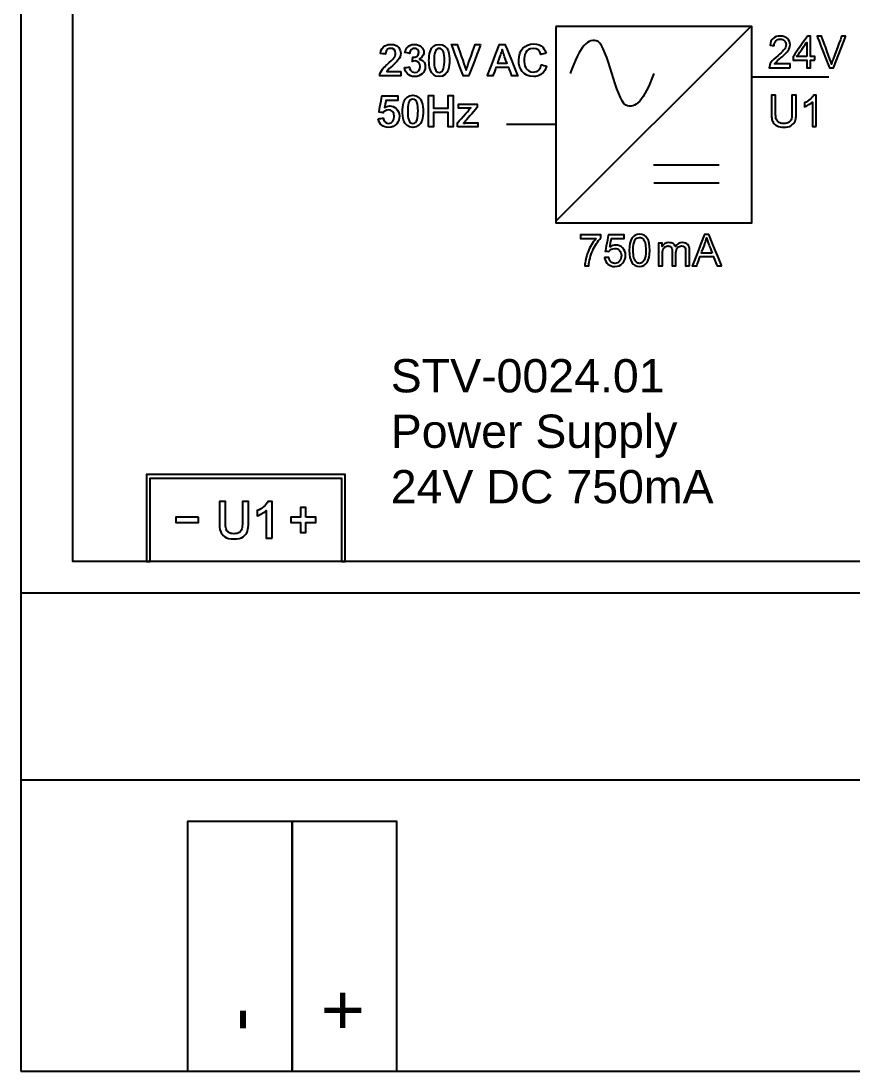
# Model space of a CAD drawing. Header units: millimetres. Extents: x 2151 to 5908, y -441 to 3322.
# Drawn here: x 3522.2 to 3562.2, y 3015.5 to 3066 of the extents above; entities that cross this region are included whole.
import ezdxf

# ---------------------------------------------------------------- set-up
doc = ezdxf.new("R2010")
doc.units = ezdxf.units.MM
for name, color, linetype in [('Beschriftung', 7, 'Continuous'), ('Gehäuse', 7, 'Continuous'), ('Klemmen', 7, 'Continuous')]:
    doc.layers.add(name, color=color, linetype=linetype)
doc.styles.add('ARIAL', font='arial.ttf')
doc.styles.get("Standard").update_dxf_attribs({"font": 'ARIAL.TTF'})

# ---------------------------------------------------------------- blocks, each defined once
blk = doc.blocks.new('Gehäuse_4_TE')
at = {"layer": 'Gehäuse'}
for p, q in [((0, 23), (72, 23)), ((0, 14), (72, 14))]:
    blk.add_line(p, q, dxfattribs=at)
for points in [[(0, 0), (72, 0), (72, 91), (0, 91)], [(2.5, 66.5), (69.5, 66.5), (69.5, 24.5), (2.5, 24.5)]]:
    blk.add_lwpolyline(points, close=True, dxfattribs=at)
blk = doc.blocks.new('Terminal_2er_5')
at = {"layer": 'Klemmen'}
for points in [[(-5.04, -12), (0, -12), (0, 0), (-5.04, 0)], [(0, -12), (5.04, -12), (5.04, 0), (0, 0)]]:
    blk.add_lwpolyline(points, close=True, dxfattribs=at)
at = {"layer": 'Klemmen', "style": 'ARIAL'}
for tag, p in [('1', (-1.4, -10.1)), ('2', (3.64, -10.1))]:
    blk.add_attdef(tag, p, '', height=2.5, rotation=90, dxfattribs=at)
blk = doc.blocks.new('STV-0024.01')
at = {"layer": 'Beschriftung'}
for points, knots in [([(25.71365, 50.2275), (25.71365, 50.2275), (35.15235, 50.2275), (35.15235, 50.2275), (35.15235, 50.2275), (35.15235, 50.2275), (35.15235, 40.7888), (35.15235, 40.7888), (35.15235, 40.7888), (35.15235, 40.7888), (25.71365, 40.7888), (25.71365, 40.7888), (25.71365, 40.7888), (25.71365, 40.7888), (25.71365, 50.2275), (25.71365, 50.2275)], [0, 0, 0, 0, 0.2, 0.2, 0.2, 0.20000001, 0.4, 0.4, 0.4, 0.40000001, 0.6, 0.6, 0.6, 0.60000001, 1, 1, 1, 1]), ([(30.42695, 47.9608), (29.97125, 46.6895), (29.53945, 46.2098), (29.08375, 46.4496), (29.08375, 46.4496), (28.62795, 46.7255), (28.19625, 49.2441), (27.75245, 49.4959), (27.75245, 49.4959), (27.28475, 49.7478), (26.86495, 49.2441), (26.40925, 47.9608)], [0, 0, 0, 0, 0.25, 0.25, 0.25, 0.25000001, 0.5, 0.5, 0.5, 0.50000001, 1, 1, 1, 1]), ([(36.98895, 48.2443), (36.98895, 48.2443), (35.98565, 48.2443), (35.98565, 48.2443), (35.98565, 48.2443), (35.98565, 48.3297), (36.01525, 48.4161), (36.07485, 48.5036), (36.07485, 48.5036), (36.13445, 48.5911), (36.24595, 48.7008), (36.40935, 48.8324), (36.40935, 48.8324), (36.50915, 48.9125), (36.59835, 48.9961), (36.67705, 49.0839), (36.67705, 49.0839), (36.75535, 49.1718), (36.79485, 49.2603), (36.79485, 49.3492), (36.79485, 49.3492), (36.79485, 49.4258), (36.76775, 49.4889), (36.71375, 49.5387), (36.71375, 49.5387), (36.65945, 49.5888), (36.59095, 49.6138), (36.50845, 49.6138), (36.50845, 49.6138), (36.42515, 49.6138), (36.35495, 49.5881), (36.29855, 49.5369), (36.29855, 49.5369), (36.24205, 49.4854), (36.21355, 49.4088), (36.21285, 49.3069), (36.21285, 49.3069), (36.21285, 49.3069), (36.02155, 49.3284), (36.02155, 49.3284), (36.02155, 49.3284), (36.03325, 49.4706), (36.08365, 49.5789), (36.17295, 49.654), (36.17295, 49.654), (36.26215, 49.7292), (36.37545, 49.7666), (36.51265, 49.7666), (36.51265, 49.7666), (36.66155, 49.7666), (36.77725, 49.7256), (36.86055, 49.6431), (36.86055, 49.6431), (36.94345, 49.5609), (36.98505, 49.4614), (36.98505, 49.345), (36.98505, 49.345), (36.98505, 49.248), (36.95015, 49.1495), (36.87995, 49.0501), (36.87995, 49.0501), (36.81005, 48.9502), (36.67075, 48.8172), (36.46185, 48.6504), (36.46185, 48.6504), (36.35255, 48.5629), (36.27985, 48.4877), (36.24385, 48.4242), (36.24385, 48.4242), (36.24385, 48.4242), (36.98895, 48.4242), (36.98895, 48.4242), (36.98895, 48.4242), (36.98895, 48.4242), (36.98895, 48.2443), (36.98895, 48.2443)], [0, 0, 0, 0, 0.05, 0.05, 0.05, 0.05000001, 0.1, 0.1, 0.1, 0.10000001, 0.15, 0.15, 0.15, 0.15000001, 0.2, 0.2, 0.2, 0.20000001, 0.25, 0.25, 0.25, 0.25000001, 0.3, 0.3, 0.3, 0.30000001, 0.35, 0.35, 0.35, 0.35000001, 0.4, 0.4, 0.4, 0.40000001, 0.45, 0.45, 0.45, 0.45000001, 0.5, 0.5, 0.5, 0.50000001, 0.55, 0.55, 0.55, 0.55000001, 0.6, 0.6, 0.6, 0.60000001, 0.65, 0.65, 0.65, 0.65000001, 0.7, 0.7, 0.7, 0.70000001, 0.75, 0.75, 0.75, 0.75000001, 0.8, 0.8, 0.8, 0.80000001, 0.85, 0.85, 0.85, 0.85000001, 0.9, 0.9, 0.9, 0.90000001, 1, 1, 1, 1]), ([(38.17675, 48.6059), (38.17675, 48.6059), (37.97205, 48.6059), (37.97205, 48.6059), (37.97205, 48.6059), (37.97205, 48.6059), (37.97205, 48.2443), (37.97205, 48.2443), (37.97205, 48.2443), (37.97205, 48.2443), (37.78585, 48.2443), (37.78585, 48.2443), (37.78585, 48.2443), (37.78585, 48.2443), (37.78585, 48.6059), (37.78585, 48.6059), (37.78585, 48.6059), (37.78585, 48.6059), (37.12965, 48.6059), (37.12965, 48.6059), (37.12965, 48.6059), (37.12965, 48.6059), (37.12965, 48.7777), (37.12965, 48.7777), (37.12965, 48.7777), (37.12965, 48.7777), (37.81895, 49.7595), (37.81895, 49.7595), (37.81895, 49.7595), (37.81895, 49.7595), (37.97205, 49.7595), (37.97205, 49.7595), (37.97205, 49.7595), (37.97205, 49.7595), (37.97205, 48.7777), (37.97205, 48.7777), (37.97205, 48.7777), (37.97205, 48.7777), (38.17675, 48.7777), (38.17675, 48.7777), (38.17675, 48.7777), (38.17675, 48.7777), (38.17675, 48.6059), (38.17675, 48.6059)], [0, 0, 0, 0, 0.08333333, 0.08333333, 0.08333333, 0.08333334, 0.16666667, 0.16666667, 0.16666667, 0.16666668, 0.25, 0.25, 0.25, 0.25000001, 0.33333333, 0.33333333, 0.33333333, 0.33333334, 0.41666667, 0.41666667, 0.41666667, 0.41666668, 0.5, 0.5, 0.5, 0.50000001, 0.58333333, 0.58333333, 0.58333333, 0.58333334, 0.66666667, 0.66666667, 0.66666667, 0.66666668, 0.75, 0.75, 0.75, 0.75000001, 0.83333333, 0.83333333, 0.83333333, 0.83333334, 1, 1, 1, 1]), ([(39.67215, 49.7595), (39.67215, 49.7595), (39.07875, 48.2443), (39.07875, 48.2443), (39.07875, 48.2443), (39.07875, 48.2443), (38.87415, 48.2443), (38.87415, 48.2443), (38.87415, 48.2443), (38.87415, 48.2443), (38.28705, 49.7595), (38.28705, 49.7595), (38.28705, 49.7595), (38.28705, 49.7595), (38.50305, 49.7595), (38.50305, 49.7595), (38.50305, 49.7595), (38.50305, 49.7595), (38.89705, 48.6588), (38.89705, 48.6588), (38.89705, 48.6588), (38.92665, 48.5886), (38.95275, 48.5061), (38.97535, 48.4119), (38.97535, 48.4119), (38.97535, 48.4119), (38.97965, 48.4119), (38.97965, 48.4119), (38.97965, 48.4119), (39.00045, 48.4923), (39.02655, 48.5749), (39.05825, 48.6588), (39.05825, 48.6588), (39.05825, 48.6588), (39.46855, 49.7595), (39.46855, 49.7595), (39.46855, 49.7595), (39.46855, 49.7595), (39.67215, 49.7595), (39.67215, 49.7595)], [0, 0, 0, 0, 0.09090909, 0.09090909, 0.09090909, 0.0909091, 0.18181818, 0.18181818, 0.18181818, 0.18181819, 0.27272727, 0.27272727, 0.27272727, 0.27272728, 0.36363636, 0.36363636, 0.36363636, 0.36363637, 0.45454545, 0.45454545, 0.45454545, 0.45454546, 0.54545455, 0.54545455, 0.54545455, 0.54545456, 0.63636364, 0.63636364, 0.63636364, 0.63636365, 0.72727273, 0.72727273, 0.72727273, 0.72727274, 0.81818182, 0.81818182, 0.81818182, 0.81818183, 1, 1, 1, 1]), ([(18.25955, 48.0673), (18.25955, 48.0673), (17.59495, 48.0673), (17.59495, 48.0673), (17.59495, 48.0673), (17.64365, 48.1456), (17.76635, 48.2557), (17.86375, 48.3404), (17.86375, 48.3404), (18.07115, 48.5245), (18.25955, 48.696), (18.25955, 48.9415), (18.25955, 48.9415), (18.25955, 49.0918), (18.17065, 49.367), (17.77065, 49.367), (17.77065, 49.367), (17.65415, 49.367), (17.32395, 49.331), (17.28585, 48.9246), (17.28585, 48.9246), (17.28585, 48.9246), (17.52295, 48.8992), (17.52295, 48.8992), (17.52295, 48.8992), (17.52935, 49.1426), (17.69445, 49.1743), (17.77695, 49.1743), (17.77695, 49.1743), (17.89765, 49.1743), (18.01825, 49.1003), (18.01825, 48.9394), (18.01825, 48.9394), (18.01825, 48.7764), (17.93355, 48.6938), (17.58645, 48.3827), (17.58645, 48.3827), (17.48065, 48.2874), (17.25835, 48.0864), (17.24995, 47.8451), (17.24995, 47.8451), (17.24995, 47.8451), (18.25955, 47.8451), (18.25955, 47.8451), (18.25955, 47.8451), (18.25955, 47.8451), (18.25955, 48.0673), (18.25955, 48.0673)], [0, 0, 0, 0, 0.07692308, 0.07692308, 0.07692308, 0.07692309, 0.15384615, 0.15384615, 0.15384615, 0.15384616, 0.23076923, 0.23076923, 0.23076923, 0.23076924, 0.30769231, 0.30769231, 0.30769231, 0.30769232, 0.38461538, 0.38461538, 0.38461538, 0.38461539, 0.46153846, 0.46153846, 0.46153846, 0.46153847, 0.53846154, 0.53846154, 0.53846154, 0.53846155, 0.61538462, 0.61538462, 0.61538462, 0.61538463, 0.69230769, 0.69230769, 0.69230769, 0.6923077, 0.76923077, 0.76923077, 0.76923077, 0.76923078, 0.84615385, 0.84615385, 0.84615385, 0.84615386, 1, 1, 1, 1]), ([(18.44585, 48.2472), (18.46915, 48.0165), (18.64475, 47.8193), (18.93055, 47.8193), (18.93055, 47.8193), (19.20995, 47.8193), (19.44495, 48.0123), (19.44495, 48.2959), (19.44495, 48.2959), (19.44495, 48.3742), (19.41945, 48.6049), (19.15915, 48.66), (19.15915, 48.66), (19.15915, 48.66), (19.15915, 48.6642), (19.15915, 48.6642), (19.15915, 48.6642), (19.37295, 48.7701), (19.37505, 48.9352), (19.37505, 48.9754), (19.37505, 48.9754), (19.37505, 49.1807), (19.19515, 49.367), (18.92415, 49.367), (18.92415, 49.367), (18.54105, 49.367), (18.47965, 49.0431), (18.46485, 48.9733), (18.46485, 48.9733), (18.46485, 48.9733), (18.68925, 48.933), (18.68925, 48.933), (18.68925, 48.933), (18.71255, 49.1045), (18.81415, 49.1722), (18.92205, 49.1722), (18.92205, 49.1722), (19.03005, 49.1722), (19.13375, 49.1045), (19.13375, 48.969), (19.13375, 48.969), (19.13375, 48.787), (18.96015, 48.7383), (18.84165, 48.7447), (18.84165, 48.7447), (18.84165, 48.7447), (18.81625, 48.5457), (18.81625, 48.5457), (18.81625, 48.5457), (18.84795, 48.5541), (18.89455, 48.5668), (18.95385, 48.5668), (18.95385, 48.5668), (19.09355, 48.5668), (19.19935, 48.4525), (19.19935, 48.298), (19.19935, 48.298), (19.19935, 48.1541), (19.10195, 48.0123), (18.93475, 48.0123), (18.93475, 48.0123), (18.72095, 48.0123), (18.68505, 48.2218), (18.67655, 48.2747), (18.67655, 48.2747), (18.67655, 48.2747), (18.44585, 48.2472), (18.44585, 48.2472)], [0, 0, 0, 0, 0.05555556, 0.05555556, 0.05555556, 0.05555557, 0.11111111, 0.11111111, 0.11111111, 0.11111112, 0.16666667, 0.16666667, 0.16666667, 0.16666668, 0.22222222, 0.22222222, 0.22222222, 0.22222223, 0.27777778, 0.27777778, 0.27777778, 0.27777779, 0.33333333, 0.33333333, 0.33333333, 0.33333334, 0.38888889, 0.38888889, 0.38888889, 0.3888889, 0.44444444, 0.44444444, 0.44444444, 0.44444445, 0.5, 0.5, 0.5, 0.50000001, 0.55555556, 0.55555556, 0.55555556, 0.55555557, 0.61111111, 0.61111111, 0.61111111, 0.61111112, 0.66666667, 0.66666667, 0.66666667, 0.66666668, 0.72222222, 0.72222222, 0.72222222, 0.72222223, 0.77777778, 0.77777778, 0.77777778, 0.77777779, 0.83333333, 0.83333333, 0.83333333, 0.83333334, 0.88888889, 0.88888889, 0.88888889, 0.8888889, 1, 1, 1, 1]), ([(19.62055, 48.5944), (19.62055, 48.3785), (19.63325, 47.8193), (20.11375, 47.8193), (20.11375, 47.8193), (20.59005, 47.8193), (20.60695, 48.3742), (20.60695, 48.5922), (20.60695, 48.5922), (20.60695, 48.8251), (20.58575, 49.367), (20.11165, 49.367), (20.11165, 49.367), (19.63115, 49.367), (19.62055, 48.7933), (19.62055, 48.5944)], [0, 0, 0, 0, 0.2, 0.2, 0.2, 0.20000001, 0.4, 0.4, 0.4, 0.40000001, 0.6, 0.6, 0.6, 0.60000001, 1, 1, 1, 1]), ([(19.86615, 48.5901), (19.86615, 48.9055), (19.90425, 49.1722), (20.11165, 49.1722), (20.11165, 49.1722), (20.31905, 49.1722), (20.36145, 48.9034), (20.36145, 48.6282), (20.36145, 48.6282), (20.36145, 48.2959), (20.33175, 48.0123), (20.11375, 48.0123), (20.11375, 48.0123), (19.90635, 48.0123), (19.86615, 48.2705), (19.86615, 48.5901)], [0, 0, 0, 0, 0.2, 0.2, 0.2, 0.20000001, 0.4, 0.4, 0.4, 0.40000001, 0.6, 0.6, 0.6, 0.60000001, 1, 1, 1, 1]), ([(22.10345, 49.3606), (22.10345, 49.3606), (21.84095, 49.3606), (21.84095, 49.3606), (21.84095, 49.3606), (21.84095, 49.3606), (21.44935, 48.2493), (21.44935, 48.2493), (21.44935, 48.2493), (21.44305, 48.2324), (21.41975, 48.1668), (21.40915, 48.1181), (21.40915, 48.1181), (21.40915, 48.1181), (21.40495, 48.1181), (21.40495, 48.1181), (21.40495, 48.1181), (21.39645, 48.1583), (21.39015, 48.1795), (21.36475, 48.2493), (21.36475, 48.2493), (21.36475, 48.2493), (20.97525, 49.3606), (20.97525, 49.3606), (20.97525, 49.3606), (20.97525, 49.3606), (20.70435, 49.3606), (20.70435, 49.3606), (20.70435, 49.3606), (20.70435, 49.3606), (21.26945, 47.8451), (21.26945, 47.8451), (21.26945, 47.8451), (21.26945, 47.8451), (21.53405, 47.8451), (21.53405, 47.8451), (21.53405, 47.8451), (21.53405, 47.8451), (22.10345, 49.3606), (22.10345, 49.3606)], [0, 0, 0, 0, 0.09090909, 0.09090909, 0.09090909, 0.0909091, 0.18181818, 0.18181818, 0.18181818, 0.18181819, 0.27272727, 0.27272727, 0.27272727, 0.27272728, 0.36363636, 0.36363636, 0.36363636, 0.36363637, 0.45454545, 0.45454545, 0.45454545, 0.45454546, 0.54545455, 0.54545455, 0.54545455, 0.54545456, 0.63636364, 0.63636364, 0.63636364, 0.63636365, 0.72727273, 0.72727273, 0.72727273, 0.72727274, 0.81818182, 0.81818182, 0.81818182, 0.81818183, 1, 1, 1, 1]), ([(22.42515, 47.8451), (22.42515, 47.8451), (22.68965, 47.8451), (22.68965, 47.8451), (22.68965, 47.8451), (22.68965, 47.8451), (22.83785, 48.2493), (22.83785, 48.2493), (22.83785, 48.2493), (22.83785, 48.2493), (23.45805, 48.2493), (23.45805, 48.2493), (23.45805, 48.2493), (23.45805, 48.2493), (23.61255, 47.8451), (23.61255, 47.8451), (23.61255, 47.8451), (23.61255, 47.8451), (23.88985, 47.8451), (23.88985, 47.8451), (23.88985, 47.8451), (23.88985, 47.8451), (23.27815, 49.3606), (23.27815, 49.3606), (23.27815, 49.3606), (23.27815, 49.3606), (23.00935, 49.3606), (23.00935, 49.3606), (23.00935, 49.3606), (23.00935, 49.3606), (22.42515, 47.8451), (22.42515, 47.8451)], [0, 0, 0, 0, 0.11111111, 0.11111111, 0.11111111, 0.11111112, 0.22222222, 0.22222222, 0.22222222, 0.22222223, 0.33333333, 0.33333333, 0.33333333, 0.33333334, 0.44444444, 0.44444444, 0.44444444, 0.44444445, 0.55555556, 0.55555556, 0.55555556, 0.55555557, 0.66666667, 0.66666667, 0.66666667, 0.66666668, 0.77777778, 0.77777778, 0.77777778, 0.77777779, 1, 1, 1, 1]), ([(23.05795, 48.8547), (23.09605, 48.9563), (23.11305, 49.005), (23.13635, 49.1108), (23.13635, 49.1108), (23.13635, 49.1108), (23.14055, 49.1108), (23.14055, 49.1108), (23.14055, 49.1108), (23.17225, 49.0092), (23.20405, 48.9203), (23.23795, 48.8314), (23.23795, 48.8314), (23.23795, 48.8314), (23.37765, 48.4568), (23.37765, 48.4568), (23.37765, 48.4568), (23.37765, 48.4568), (22.91195, 48.4568), (22.91195, 48.4568), (22.91195, 48.4568), (22.91195, 48.4568), (23.05795, 48.8547), (23.05795, 48.8547)], [0, 0, 0, 0, 0.14285714, 0.14285714, 0.14285714, 0.14285715, 0.28571429, 0.28571429, 0.28571429, 0.2857143, 0.42857143, 0.42857143, 0.42857143, 0.42857144, 0.57142857, 0.57142857, 0.57142857, 0.57142858, 0.71428571, 0.71428571, 0.71428571, 0.71428572, 1, 1, 1, 1]), ([(25.25305, 48.9436), (25.20225, 49.113), (25.06465, 49.386), (24.64975, 49.386), (24.64975, 49.386), (24.23065, 49.386), (23.93855, 49.096), (23.93855, 48.6049), (23.93855, 48.6049), (23.93855, 48.1858), (24.15025, 47.8193), (24.63915, 47.8193), (24.63915, 47.8193), (24.74295, 47.8193), (24.97785, 47.8426), (25.12815, 48.0271), (25.12815, 48.0271), (25.21915, 48.1372), (25.25305, 48.2599), (25.26785, 48.3171), (25.26785, 48.3171), (25.26785, 48.3171), (25.02235, 48.389), (25.02235, 48.389), (25.02235, 48.389), (24.98425, 48.2176), (24.88045, 48.0334), (24.63075, 48.0334), (24.63075, 48.0334), (24.46775, 48.0334), (24.34285, 48.1139), (24.27515, 48.2282), (24.27515, 48.2282), (24.20735, 48.3467), (24.19685, 48.5224), (24.19685, 48.6092), (24.19685, 48.6092), (24.19685, 48.8145), (24.25395, 49.1722), (24.63915, 49.1722), (24.63915, 49.1722), (24.83815, 49.1722), (24.95245, 49.0622), (25.00535, 48.8844), (25.00535, 48.8844), (25.00535, 48.8844), (25.25305, 48.9436), (25.25305, 48.9436)], [0, 0, 0, 0, 0.07692308, 0.07692308, 0.07692308, 0.07692309, 0.15384615, 0.15384615, 0.15384615, 0.15384616, 0.23076923, 0.23076923, 0.23076923, 0.23076924, 0.30769231, 0.30769231, 0.30769231, 0.30769232, 0.38461538, 0.38461538, 0.38461538, 0.38461539, 0.46153846, 0.46153846, 0.46153846, 0.46153847, 0.53846154, 0.53846154, 0.53846154, 0.53846155, 0.61538462, 0.61538462, 0.61538462, 0.61538463, 0.69230769, 0.69230769, 0.69230769, 0.6923077, 0.76923077, 0.76923077, 0.76923077, 0.76923078, 0.84615385, 0.84615385, 0.84615385, 0.84615386, 1, 1, 1, 1]), ([(37.78585, 48.7777), (37.78585, 48.7777), (37.78585, 49.4618), (37.78585, 49.4618), (37.78585, 49.4618), (37.78585, 49.4618), (37.78195, 49.4618), (37.78195, 49.4618), (37.78195, 49.4618), (37.78195, 49.4618), (37.31135, 48.7777), (37.31135, 48.7777), (37.31135, 48.7777), (37.31135, 48.7777), (37.78585, 48.7777), (37.78585, 48.7777)], [0, 0, 0, 0, 0.2, 0.2, 0.2, 0.20000001, 0.4, 0.4, 0.4, 0.40000001, 0.6, 0.6, 0.6, 0.60000001, 1, 1, 1, 1]), ([(17.18375, 45.7897), (17.21555, 45.5124), (17.43145, 45.3702), (17.67275, 45.3702), (17.67275, 45.3702), (18.02835, 45.3702), (18.19555, 45.6542), (18.19555, 45.9082), (18.19555, 45.9082), (18.19555, 46.2257), (17.96275, 46.4035), (17.72985, 46.4035), (17.72985, 46.4035), (17.63885, 46.4035), (17.56055, 46.3802), (17.48225, 46.3315), (17.48225, 46.3315), (17.48225, 46.3315), (17.54785, 46.6681), (17.54785, 46.6681), (17.54785, 46.6681), (17.54785, 46.6681), (18.12565, 46.6681), (18.12565, 46.6681), (18.12565, 46.6681), (18.12565, 46.6681), (18.12565, 46.8903), (18.12565, 46.8903), (18.12565, 46.8903), (18.12565, 46.8903), (17.36585, 46.8903), (17.36585, 46.8903), (17.36585, 46.8903), (17.36585, 46.8903), (17.21765, 46.1072), (17.21765, 46.1072), (17.21765, 46.1072), (17.21765, 46.1072), (17.42085, 46.0796), (17.42085, 46.0796), (17.42085, 46.0796), (17.48225, 46.1622), (17.56905, 46.2109), (17.67275, 46.2109), (17.67275, 46.2109), (17.80605, 46.2109), (17.95005, 46.1262), (17.95005, 45.8891), (17.95005, 45.8891), (17.95005, 45.7262), (17.85895, 45.5632), (17.67905, 45.5632), (17.67905, 45.5632), (17.61555, 45.5632), (17.45475, 45.5886), (17.42295, 45.8129), (17.42295, 45.8129), (17.42295, 45.8129), (17.18375, 45.7897), (17.18375, 45.7897)], [0, 0, 0, 0, 0.0625, 0.0625, 0.0625, 0.06250001, 0.125, 0.125, 0.125, 0.12500001, 0.1875, 0.1875, 0.1875, 0.18750001, 0.25, 0.25, 0.25, 0.25000001, 0.3125, 0.3125, 0.3125, 0.31250001, 0.375, 0.375, 0.375, 0.37500001, 0.4375, 0.4375, 0.4375, 0.43750001, 0.5, 0.5, 0.5, 0.50000001, 0.5625, 0.5625, 0.5625, 0.56250001, 0.625, 0.625, 0.625, 0.62500001, 0.6875, 0.6875, 0.6875, 0.68750001, 0.75, 0.75, 0.75, 0.75000001, 0.8125, 0.8125, 0.8125, 0.81250001, 0.875, 0.875, 0.875, 0.87500001, 1, 1, 1, 1]), ([(18.35215, 46.1453), (18.35215, 45.9294), (18.36485, 45.3702), (18.84535, 45.3702), (18.84535, 45.3702), (19.32165, 45.3702), (19.33855, 45.9251), (19.33855, 46.1431), (19.33855, 46.1431), (19.33855, 46.376), (19.31735, 46.9179), (18.84325, 46.9179), (18.84325, 46.9179), (18.36275, 46.9179), (18.35215, 46.3442), (18.35215, 46.1453)], [0, 0, 0, 0, 0.2, 0.2, 0.2, 0.20000001, 0.4, 0.4, 0.4, 0.40000001, 0.6, 0.6, 0.6, 0.60000001, 1, 1, 1, 1]), ([(18.59775, 46.141), (18.59775, 46.4564), (18.63585, 46.7231), (18.84325, 46.7231), (18.84325, 46.7231), (19.05065, 46.7231), (19.09305, 46.4543), (19.09305, 46.1791), (19.09305, 46.1791), (19.09305, 45.8468), (19.06335, 45.5632), (18.84535, 45.5632), (18.84535, 45.5632), (18.63795, 45.5632), (18.59775, 45.8214), (18.59775, 46.141)], [0, 0, 0, 0, 0.2, 0.2, 0.2, 0.20000001, 0.4, 0.4, 0.4, 0.40000001, 0.6, 0.6, 0.6, 0.60000001, 1, 1, 1, 1]), ([(19.59045, 45.396), (19.59045, 45.396), (19.84015, 45.396), (19.84015, 45.396), (19.84015, 45.396), (19.84015, 45.396), (19.84015, 46.086), (19.84015, 46.086), (19.84015, 46.086), (19.84015, 46.086), (20.54085, 46.086), (20.54085, 46.086), (20.54085, 46.086), (20.54085, 46.086), (20.54085, 45.396), (20.54085, 45.396), (20.54085, 45.396), (20.54085, 45.396), (20.79055, 45.396), (20.79055, 45.396), (20.79055, 45.396), (20.79055, 45.396), (20.79055, 46.9115), (20.79055, 46.9115), (20.79055, 46.9115), (20.79055, 46.9115), (20.54085, 46.9115), (20.54085, 46.9115), (20.54085, 46.9115), (20.54085, 46.9115), (20.54085, 46.2998), (20.54085, 46.2998), (20.54085, 46.2998), (20.54085, 46.2998), (19.84015, 46.2998), (19.84015, 46.2998), (19.84015, 46.2998), (19.84015, 46.2998), (19.84015, 46.9115), (19.84015, 46.9115), (19.84015, 46.9115), (19.84015, 46.9115), (19.59045, 46.9115), (19.59045, 46.9115), (19.59045, 46.9115), (19.59045, 46.9115), (19.59045, 45.396), (19.59045, 45.396)], [0, 0, 0, 0, 0.07692308, 0.07692308, 0.07692308, 0.07692309, 0.15384615, 0.15384615, 0.15384615, 0.15384616, 0.23076923, 0.23076923, 0.23076923, 0.23076924, 0.30769231, 0.30769231, 0.30769231, 0.30769232, 0.38461538, 0.38461538, 0.38461538, 0.38461539, 0.46153846, 0.46153846, 0.46153846, 0.46153847, 0.53846154, 0.53846154, 0.53846154, 0.53846155, 0.61538462, 0.61538462, 0.61538462, 0.61538463, 0.69230769, 0.69230769, 0.69230769, 0.6923077, 0.76923077, 0.76923077, 0.76923077, 0.76923078, 0.84615385, 0.84615385, 0.84615385, 0.84615386, 1, 1, 1, 1]), ([(20.99165, 45.396), (20.99165, 45.396), (21.96745, 45.396), (21.96745, 45.396), (21.96745, 45.396), (21.96745, 45.396), (21.96745, 45.5886), (21.96745, 45.5886), (21.96745, 45.5886), (21.96745, 45.5886), (21.48695, 45.5886), (21.48695, 45.5886), (21.48695, 45.5886), (21.41925, 45.5886), (21.35575, 45.5865), (21.29015, 45.5801), (21.29015, 45.5801), (21.29015, 45.5801), (21.28585, 45.5843), (21.28585, 45.5843), (21.28585, 45.5843), (21.33245, 45.6373), (21.38115, 45.6859), (21.42345, 45.7346), (21.42345, 45.7346), (21.42345, 45.7346), (21.93575, 46.3315), (21.93575, 46.3315), (21.93575, 46.3315), (21.93575, 46.3315), (21.93575, 46.4924), (21.93575, 46.4924), (21.93575, 46.4924), (21.93575, 46.4924), (21.03405, 46.4924), (21.03405, 46.4924), (21.03405, 46.4924), (21.03405, 46.4924), (21.03405, 46.2998), (21.03405, 46.2998), (21.03405, 46.2998), (21.03405, 46.2998), (21.45315, 46.2998), (21.45315, 46.2998), (21.45315, 46.2998), (21.46795, 46.2998), (21.55255, 46.2998), (21.62665, 46.3061), (21.62665, 46.3061), (21.60555, 46.285), (21.59705, 46.2744), (21.55685, 46.2299), (21.55685, 46.2299), (21.55685, 46.2299), (20.99165, 45.5822), (20.99165, 45.5822), (20.99165, 45.5822), (20.99165, 45.5822), (20.99165, 45.396), (20.99165, 45.396)], [0, 0, 0, 0, 0.0625, 0.0625, 0.0625, 0.06250001, 0.125, 0.125, 0.125, 0.12500001, 0.1875, 0.1875, 0.1875, 0.18750001, 0.25, 0.25, 0.25, 0.25000001, 0.3125, 0.3125, 0.3125, 0.31250001, 0.375, 0.375, 0.375, 0.37500001, 0.4375, 0.4375, 0.4375, 0.43750001, 0.5, 0.5, 0.5, 0.50000001, 0.5625, 0.5625, 0.5625, 0.56250001, 0.625, 0.625, 0.625, 0.62500001, 0.6875, 0.6875, 0.6875, 0.68750001, 0.75, 0.75, 0.75, 0.75000001, 0.8125, 0.8125, 0.8125, 0.81250001, 0.875, 0.875, 0.875, 0.87500001, 1, 1, 1, 1]), ([(37.27965, 46.0472), (37.27965, 45.9692), (37.27505, 45.8973), (37.26655, 45.8309), (37.26655, 45.8309), (37.25815, 45.765), (37.23515, 45.6969), (37.19845, 45.627), (37.19845, 45.627), (37.16145, 45.5568), (37.10145, 45.4986), (37.01855, 45.4524), (37.01855, 45.4524), (36.93535, 45.4058), (36.82485, 45.3825), (36.68625, 45.3825), (36.68625, 45.3825), (36.55115, 45.3825), (36.44215, 45.403), (36.35955, 45.4446), (36.35955, 45.4446), (36.27705, 45.4859), (36.21635, 45.5392), (36.17755, 45.6048), (36.17755, 45.6048), (36.13905, 45.6701), (36.11435, 45.7385), (36.10375, 45.8094), (36.10375, 45.8094), (36.09325, 45.8803), (36.08795, 45.9597), (36.08795, 46.0472), (36.08795, 46.0472), (36.08795, 46.0472), (36.08795, 46.9235), (36.08795, 46.9235), (36.08795, 46.9235), (36.08795, 46.9235), (36.28835, 46.9235), (36.28835, 46.9235), (36.28835, 46.9235), (36.28835, 46.9235), (36.28835, 46.05), (36.28835, 46.05), (36.28835, 46.05), (36.28835, 45.9593), (36.29505, 45.8807), (36.30805, 45.8151), (36.30805, 45.8151), (36.32115, 45.7491), (36.35535, 45.6909), (36.41145, 45.6397), (36.41145, 45.6397), (36.46715, 45.5889), (36.55325, 45.5635), (36.66965, 45.5635), (36.66965, 45.5635), (36.78745, 45.5635), (36.87605, 45.5836), (36.93535, 45.6242), (36.93535, 45.6242), (36.99455, 45.6651), (37.03305, 45.7191), (37.05105, 45.7872), (37.05105, 45.7872), (37.06905, 45.8549), (37.07785, 45.9428), (37.07785, 46.05), (37.07785, 46.05), (37.07785, 46.05), (37.07785, 46.9235), (37.07785, 46.9235), (37.07785, 46.9235), (37.07785, 46.9235), (37.27965, 46.9235), (37.27965, 46.9235), (37.27965, 46.9235), (37.27965, 46.9235), (37.27965, 46.0472), (37.27965, 46.0472)], [0, 0, 0, 0, 0.04761905, 0.04761905, 0.04761905, 0.04761906, 0.0952381, 0.0952381, 0.0952381, 0.09523811, 0.14285714, 0.14285714, 0.14285714, 0.14285715, 0.19047619, 0.19047619, 0.19047619, 0.1904762, 0.23809524, 0.23809524, 0.23809524, 0.23809525, 0.28571429, 0.28571429, 0.28571429, 0.2857143, 0.33333333, 0.33333333, 0.33333333, 0.33333334, 0.38095238, 0.38095238, 0.38095238, 0.38095239, 0.42857143, 0.42857143, 0.42857143, 0.42857144, 0.47619048, 0.47619048, 0.47619048, 0.47619049, 0.52380952, 0.52380952, 0.52380952, 0.52380953, 0.57142857, 0.57142857, 0.57142857, 0.57142858, 0.61904762, 0.61904762, 0.61904762, 0.61904763, 0.66666667, 0.66666667, 0.66666667, 0.66666668, 0.71428571, 0.71428571, 0.71428571, 0.71428572, 0.76190476, 0.76190476, 0.76190476, 0.76190477, 0.80952381, 0.80952381, 0.80952381, 0.80952382, 0.85714286, 0.85714286, 0.85714286, 0.85714287, 0.9047619, 0.9047619, 0.9047619, 0.90476191, 1, 1, 1, 1]), ([(38.24275, 45.4083), (38.24275, 45.4083), (38.05675, 45.4083), (38.05675, 45.4083), (38.05675, 45.4083), (38.05675, 45.4083), (38.05675, 46.5937), (38.05675, 46.5937), (38.05675, 46.5937), (37.96365, 46.5055), (37.83915, 46.4307), (37.68355, 46.3696), (37.68355, 46.3696), (37.68355, 46.3696), (37.68355, 46.5492), (37.68355, 46.5492), (37.68355, 46.5492), (37.89805, 46.6519), (38.04405, 46.7792), (38.12175, 46.9306), (38.12175, 46.9306), (38.12175, 46.9306), (38.24275, 46.9306), (38.24275, 46.9306), (38.24275, 46.9306), (38.24275, 46.9306), (38.24275, 45.4083), (38.24275, 45.4083)], [0, 0, 0, 0, 0.125, 0.125, 0.125, 0.12500001, 0.25, 0.25, 0.25, 0.25000001, 0.375, 0.375, 0.375, 0.37500001, 0.5, 0.5, 0.5, 0.50000001, 0.625, 0.625, 0.625, 0.62500001, 0.75, 0.75, 0.75, 0.75000001, 1, 1, 1, 1]), ([(27.88475, 40.06), (27.73625, 39.8967), (27.60705, 39.6949), (27.49845, 39.4543), (27.49845, 39.4543), (27.38945, 39.214), (27.32525, 38.9657), (27.30615, 38.7092), (27.30615, 38.7092), (27.30615, 38.7092), (27.11605, 38.7092), (27.11605, 38.7092), (27.11605, 38.7092), (27.12065, 38.9152), (27.17145, 39.1414), (27.26845, 39.3876), (27.26845, 39.3876), (27.36505, 39.6342), (27.49065, 39.8462), (27.64515, 40.024), (27.64515, 40.024), (27.64515, 40.024), (26.90395, 40.024), (26.90395, 40.024), (26.90395, 40.024), (26.90395, 40.024), (26.90395, 40.2036), (26.90395, 40.2036), (26.90395, 40.2036), (26.90395, 40.2036), (27.88475, 40.2036), (27.88475, 40.2036), (27.88475, 40.2036), (27.88475, 40.2036), (27.88475, 40.06), (27.88475, 40.06)], [0, 0, 0, 0, 0.1, 0.1, 0.1, 0.10000001, 0.2, 0.2, 0.2, 0.20000001, 0.3, 0.3, 0.3, 0.30000001, 0.4, 0.4, 0.4, 0.40000001, 0.5, 0.5, 0.5, 0.50000001, 0.6, 0.6, 0.6, 0.60000001, 0.7, 0.7, 0.7, 0.70000001, 0.8, 0.8, 0.8, 0.80000001, 1, 1, 1, 1]), ([(28.31475, 39.6197), (28.40715, 39.6832), (28.50275, 39.715), (28.60225, 39.715), (28.60225, 39.715), (28.72825, 39.715), (28.83825, 39.6702), (28.93175, 39.5809), (28.93175, 39.5809), (29.02555, 39.4917), (29.07255, 39.3728), (29.07255, 39.2239), (29.07255, 39.2239), (29.07255, 39.0736), (29.02485, 38.9459), (28.92965, 38.8411), (28.92965, 38.8411), (28.83475, 38.736), (28.70985, 38.6834), (28.55565, 38.6834), (28.55565, 38.6834), (28.42935, 38.6834), (28.32035, 38.7191), (28.22795, 38.7903), (28.22795, 38.7903), (28.13555, 38.8616), (28.08265, 38.9671), (28.06885, 39.1071), (28.06885, 39.1071), (28.06885, 39.1071), (28.26325, 39.1216), (28.26325, 39.1216), (28.26325, 39.1216), (28.27915, 39.0256), (28.31265, 38.9544), (28.36445, 38.9071), (28.36445, 38.9071), (28.41595, 38.8598), (28.47985, 38.8362), (28.55565, 38.8362), (28.55565, 38.8362), (28.64985, 38.8362), (28.72645, 38.8718), (28.78505, 38.9434), (28.78505, 38.9434), (28.84355, 39.0147), (28.87285, 39.1022), (28.87285, 39.2063), (28.87285, 39.2063), (28.87285, 39.3125), (28.84285, 39.3961), (28.78285, 39.4575), (28.78285, 39.4575), (28.72295, 39.5188), (28.64605, 39.5495), (28.55145, 39.5495), (28.55145, 39.5495), (28.43225, 39.5495), (28.34045, 39.5008), (28.27665, 39.4038), (28.27665, 39.4038), (28.27665, 39.4038), (28.10095, 39.4243), (28.10095, 39.4243), (28.10095, 39.4243), (28.10095, 39.4243), (28.24875, 40.2036), (28.24875, 40.2036), (28.24875, 40.2036), (28.24875, 40.2036), (29.00015, 40.2036), (29.00015, 40.2036), (29.00015, 40.2036), (29.00015, 40.2036), (29.00015, 40.024), (29.00015, 40.024), (29.00015, 40.024), (29.00015, 40.024), (28.39655, 40.024), (28.39655, 40.024), (28.39655, 40.024), (28.39655, 40.024), (28.31475, 39.6197), (28.31475, 39.6197)], [0, 0, 0, 0, 0.04545455, 0.04545455, 0.04545455, 0.04545456, 0.09090909, 0.09090909, 0.09090909, 0.0909091, 0.13636364, 0.13636364, 0.13636364, 0.13636365, 0.18181818, 0.18181818, 0.18181818, 0.18181819, 0.22727273, 0.22727273, 0.22727273, 0.22727274, 0.27272727, 0.27272727, 0.27272727, 0.27272728, 0.31818182, 0.31818182, 0.31818182, 0.31818183, 0.36363636, 0.36363636, 0.36363636, 0.36363637, 0.40909091, 0.40909091, 0.40909091, 0.40909092, 0.45454545, 0.45454545, 0.45454545, 0.45454546, 0.5, 0.5, 0.5, 0.50000001, 0.54545455, 0.54545455, 0.54545455, 0.54545456, 0.59090909, 0.59090909, 0.59090909, 0.5909091, 0.63636364, 0.63636364, 0.63636364, 0.63636365, 0.68181818, 0.68181818, 0.68181818, 0.68181819, 0.72727273, 0.72727273, 0.72727273, 0.72727274, 0.77272727, 0.77272727, 0.77272727, 0.77272728, 0.81818182, 0.81818182, 0.81818182, 0.81818183, 0.86363636, 0.86363636, 0.86363636, 0.86363637, 0.90909091, 0.90909091, 0.90909091, 0.90909092, 1, 1, 1, 1]), ([(29.74525, 40.2315), (30.07475, 40.2315), (30.23915, 39.9732), (30.23915, 39.4564), (30.23915, 39.4564), (30.23915, 39.1953), (30.19685, 39.0013), (30.11175, 38.8739), (30.11175, 38.8739), (30.02645, 38.7469), (29.90435, 38.6834), (29.74525, 38.6834), (29.74525, 38.6834), (29.41645, 38.6834), (29.25245, 38.941), (29.25245, 39.4564), (29.25245, 39.4564), (29.25245, 39.7175), (29.29475, 39.9122), (29.37975, 40.0399), (29.37975, 40.0399), (29.46515, 40.1676), (29.58685, 40.2315), (29.74525, 40.2315)], [0, 0, 0, 0, 0.14285714, 0.14285714, 0.14285714, 0.14285715, 0.28571429, 0.28571429, 0.28571429, 0.2857143, 0.42857143, 0.42857143, 0.42857143, 0.42857144, 0.57142857, 0.57142857, 0.57142857, 0.57142858, 0.71428571, 0.71428571, 0.71428571, 0.71428572, 1, 1, 1, 1]), ([(29.74525, 38.8362), (29.84505, 38.8362), (29.92055, 38.8849), (29.97175, 38.9815), (29.97175, 38.9815), (30.02255, 39.0782), (30.04795, 39.2366), (30.04795, 39.4564), (30.04795, 39.4564), (30.04795, 39.6095), (30.03695, 39.7298), (30.01445, 39.8176), (30.01445, 39.8176), (29.99215, 39.9055), (29.95835, 39.9711), (29.91315, 40.0141), (29.91315, 40.0141), (29.86805, 40.0572), (29.81155, 40.0787), (29.74315, 40.0787), (29.74315, 40.0787), (29.64325, 40.0787), (29.56815, 40.0293), (29.51765, 39.9309), (29.51765, 39.9309), (29.46755, 39.8325), (29.44255, 39.6741), (29.44255, 39.4564), (29.44255, 39.4564), (29.44255, 39.3054), (29.45385, 39.1862), (29.47645, 39.098), (29.47645, 39.098), (29.49935, 39.0098), (29.53285, 38.9442), (29.57765, 38.9008), (29.57765, 38.9008), (29.62245, 38.8577), (29.67855, 38.8362), (29.74525, 38.8362)], [0, 0, 0, 0, 0.09090909, 0.09090909, 0.09090909, 0.0909091, 0.18181818, 0.18181818, 0.18181818, 0.18181819, 0.27272727, 0.27272727, 0.27272727, 0.27272728, 0.36363636, 0.36363636, 0.36363636, 0.36363637, 0.45454545, 0.45454545, 0.45454545, 0.45454546, 0.54545455, 0.54545455, 0.54545455, 0.54545456, 0.63636364, 0.63636364, 0.63636364, 0.63636365, 0.72727273, 0.72727273, 0.72727273, 0.72727274, 0.81818182, 0.81818182, 0.81818182, 0.81818183, 1, 1, 1, 1]), ([(33.69965, 38.7092), (33.69965, 38.7092), (33.47315, 38.7092), (33.47315, 38.7092), (33.47315, 38.7092), (33.47315, 38.7092), (33.29535, 39.1703), (33.29535, 39.1703), (33.29535, 39.1703), (33.29535, 39.1703), (32.66275, 39.1703), (32.66275, 39.1703), (32.66275, 39.1703), (32.66275, 39.1703), (32.49555, 38.7092), (32.49555, 38.7092), (32.49555, 38.7092), (32.49555, 38.7092), (32.28355, 38.7092), (32.28355, 38.7092), (32.28355, 38.7092), (32.28355, 38.7092), (32.86565, 40.2244), (32.86565, 40.2244), (32.86565, 40.2244), (32.86565, 40.2244), (33.08155, 40.2244), (33.08155, 40.2244), (33.08155, 40.2244), (33.08155, 40.2244), (33.69965, 38.7092), (33.69965, 38.7092)], [0, 0, 0, 0, 0.11111111, 0.11111111, 0.11111111, 0.11111112, 0.22222222, 0.22222222, 0.22222222, 0.22222223, 0.33333333, 0.33333333, 0.33333333, 0.33333334, 0.44444444, 0.44444444, 0.44444444, 0.44444445, 0.55555556, 0.55555556, 0.55555556, 0.55555557, 0.66666667, 0.66666667, 0.66666667, 0.66666668, 0.77777778, 0.77777778, 0.77777778, 0.77777779, 1, 1, 1, 1]), ([(33.23465, 39.3294), (33.11045, 39.6575), (33.04065, 39.8434), (33.02475, 39.8878), (33.02475, 39.8878), (33.00885, 39.9323), (32.99125, 39.9919), (32.97185, 40.0664), (32.97185, 40.0664), (32.97185, 40.0664), (32.96685, 40.0664), (32.96685, 40.0664), (32.96685, 40.0664), (32.94745, 39.9644), (32.92175, 39.8699), (32.88925, 39.7831), (32.88925, 39.7831), (32.88925, 39.7831), (32.71955, 39.3294), (32.71955, 39.3294), (32.71955, 39.3294), (32.71955, 39.3294), (33.23465, 39.3294), (33.23465, 39.3294)], [0, 0, 0, 0, 0.14285714, 0.14285714, 0.14285714, 0.14285715, 0.28571429, 0.28571429, 0.28571429, 0.2857143, 0.42857143, 0.42857143, 0.42857143, 0.42857144, 0.57142857, 0.57142857, 0.57142857, 0.57142858, 0.71428571, 0.71428571, 0.71428571, 0.71428572, 1, 1, 1, 1]), ([(32.15015, 38.7092), (32.15015, 38.7092), (31.96425, 38.7092), (31.96425, 38.7092), (31.96425, 38.7092), (31.96425, 38.7092), (31.96425, 39.4017), (31.96425, 39.4017), (31.96425, 39.4017), (31.96425, 39.4525), (31.96075, 39.4963), (31.95405, 39.5322), (31.95405, 39.5322), (31.94695, 39.5686), (31.92935, 39.6007), (31.90075, 39.6286), (31.90075, 39.6286), (31.87215, 39.6564), (31.82735, 39.6705), (31.76675, 39.6705), (31.76675, 39.6705), (31.69365, 39.6705), (31.63085, 39.6448), (31.57765, 39.594), (31.57765, 39.594), (31.52475, 39.5428), (31.49825, 39.4603), (31.49825, 39.346), (31.49825, 39.346), (31.49825, 39.346), (31.49825, 38.7092), (31.49825, 38.7092), (31.49825, 38.7092), (31.49825, 38.7092), (31.31195, 38.7092), (31.31195, 38.7092), (31.31195, 38.7092), (31.31195, 38.7092), (31.31195, 39.4225), (31.31195, 39.4225), (31.31195, 39.4225), (31.31195, 39.5174), (31.29535, 39.5827), (31.26185, 39.6176), (31.26185, 39.6176), (31.22835, 39.6529), (31.18105, 39.6705), (31.11975, 39.6705), (31.11975, 39.6705), (31.03995, 39.6705), (30.97435, 39.643), (30.92285, 39.5876), (30.92285, 39.5876), (30.87175, 39.5326), (30.84595, 39.4296), (30.84595, 39.2786), (30.84595, 39.2786), (30.84595, 39.2786), (30.84595, 38.7092), (30.84595, 38.7092), (30.84595, 38.7092), (30.84595, 38.7092), (30.66005, 38.7092), (30.66005, 38.7092), (30.66005, 38.7092), (30.66005, 38.7092), (30.66005, 39.8057), (30.66005, 39.8057), (30.66005, 39.8057), (30.66005, 39.8057), (30.82725, 39.8057), (30.82725, 39.8057), (30.82725, 39.8057), (30.82725, 39.8057), (30.82725, 39.6529), (30.82725, 39.6529), (30.82725, 39.6529), (30.82725, 39.6529), (30.83145, 39.6529), (30.83145, 39.6529), (30.83145, 39.6529), (30.90595, 39.7714), (31.01525, 39.8307), (31.15925, 39.8307), (31.15925, 39.8307), (31.23965, 39.8307), (31.30595, 39.8145), (31.35815, 39.7824), (31.35815, 39.7824), (31.41005, 39.7506), (31.44785, 39.7023), (31.47145, 39.6384), (31.47145, 39.6384), (31.55255, 39.7665), (31.66515, 39.8307), (31.80905, 39.8307), (31.80905, 39.8307), (31.92295, 39.8307), (32.00805, 39.8), (32.06515, 39.7386), (32.06515, 39.7386), (32.12195, 39.6772), (32.15015, 39.5852), (32.15015, 39.4627), (32.15015, 39.4627), (32.15015, 39.4627), (32.15015, 38.7092), (32.15015, 38.7092)], [0, 0, 0, 0, 0.03571429, 0.03571429, 0.03571429, 0.0357143, 0.07142857, 0.07142857, 0.07142857, 0.07142858, 0.10714286, 0.10714286, 0.10714286, 0.10714287, 0.14285714, 0.14285714, 0.14285714, 0.14285715, 0.17857143, 0.17857143, 0.17857143, 0.17857144, 0.21428571, 0.21428571, 0.21428571, 0.21428572, 0.25, 0.25, 0.25, 0.25000001, 0.28571429, 0.28571429, 0.28571429, 0.2857143, 0.32142857, 0.32142857, 0.32142857, 0.32142858, 0.35714286, 0.35714286, 0.35714286, 0.35714287, 0.39285714, 0.39285714, 0.39285714, 0.39285715, 0.42857143, 0.42857143, 0.42857143, 0.42857144, 0.46428571, 0.46428571, 0.46428571, 0.46428572, 0.5, 0.5, 0.5, 0.50000001, 0.53571429, 0.53571429, 0.53571429, 0.5357143, 0.57142857, 0.57142857, 0.57142857, 0.57142858, 0.60714286, 0.60714286, 0.60714286, 0.60714287, 0.64285714, 0.64285714, 0.64285714, 0.64285715, 0.67857143, 0.67857143, 0.67857143, 0.67857144, 0.71428571, 0.71428571, 0.71428571, 0.71428572, 0.75, 0.75, 0.75, 0.75000001, 0.78571429, 0.78571429, 0.78571429, 0.7857143, 0.82142857, 0.82142857, 0.82142857, 0.82142858, 0.85714286, 0.85714286, 0.85714286, 0.85714287, 0.89285714, 0.89285714, 0.89285714, 0.89285715, 0.92857143, 0.92857143, 0.92857143, 0.92857144, 1, 1, 1, 1]), ([(15.40645, 24.5), (15.40645, 24.5), (15.40645, 28.512), (15.40645, 28.512), (15.40645, 28.512), (15.40645, 28.512), (6.20645, 28.512), (6.20645, 28.512), (6.20645, 28.512), (6.20645, 28.512), (6.20645, 24.5), (6.20645, 24.5), (6.20645, 24.5), (6.20645, 24.5), (6.03005, 24.5), (6.03005, 24.5), (6.03005, 24.5), (6.03005, 24.5), (6.03005, 28.6884), (6.03005, 28.6884), (6.03005, 28.6884), (6.03005, 28.6884), (15.58285, 28.6884), (15.58285, 28.6884), (15.58285, 28.6884), (15.58285, 28.6884), (15.58285, 24.5), (15.58285, 24.5), (15.58285, 24.5), (15.58285, 24.5), (15.40645, 24.5), (15.40645, 24.5)], [0, 0, 0, 0, 0.11111111, 0.11111111, 0.11111111, 0.11111112, 0.22222222, 0.22222222, 0.22222222, 0.22222223, 0.33333333, 0.33333333, 0.33333333, 0.33333334, 0.44444444, 0.44444444, 0.44444444, 0.44444445, 0.55555556, 0.55555556, 0.55555556, 0.55555557, 0.66666667, 0.66666667, 0.66666667, 0.66666668, 0.77777778, 0.77777778, 0.77777778, 0.77777779, 1, 1, 1, 1]), ([(9.83225, 26.347), (9.83225, 26.2367), (9.84205, 26.1454), (9.86185, 26.0729), (9.86185, 26.0729), (9.88165, 26.0005), (9.92115, 25.9429), (9.98035, 25.9001), (9.98035, 25.9001), (10.03965, 25.8573), (10.12605, 25.8359), (10.23965, 25.8359), (10.23965, 25.8359), (10.35325, 25.8359), (10.43965, 25.8569), (10.49895, 25.8988), (10.49895, 25.8988), (10.55825, 25.9408), (10.59775, 25.9976), (10.61745, 26.0692), (10.61745, 26.0692), (10.63725, 26.1408), (10.64715, 26.2335), (10.64715, 26.347), (10.64715, 26.347), (10.64715, 26.347), (10.64715, 27.3842), (10.64715, 27.3842), (10.64715, 27.3842), (10.64715, 27.3842), (10.93855, 27.3842), (10.93855, 27.3842), (10.93855, 27.3842), (10.93855, 27.3842), (10.93855, 26.3594), (10.93855, 26.3594), (10.93855, 26.3594), (10.93855, 26.203), (10.92165, 26.0696), (10.88785, 25.9593), (10.88785, 25.9593), (10.85415, 25.849), (10.78625, 25.7593), (10.68415, 25.6902), (10.68415, 25.6902), (10.58205, 25.621), (10.43475, 25.5865), (10.24215, 25.5865), (10.24215, 25.5865), (10.04785, 25.5865), (9.89975, 25.6206), (9.79765, 25.6889), (9.79765, 25.6889), (9.69555, 25.7573), (9.62725, 25.8466), (9.59265, 25.9569), (9.59265, 25.9569), (9.55815, 26.0672), (9.54085, 26.2005), (9.54085, 26.3569), (9.54085, 26.3569), (9.54085, 26.3569), (9.54085, 27.3842), (9.54085, 27.3842), (9.54085, 27.3842), (9.54085, 27.3842), (9.83225, 27.3842), (9.83225, 27.3842), (9.83225, 27.3842), (9.83225, 27.3842), (9.83225, 26.347), (9.83225, 26.347)], [0, 0, 0, 0, 0.05263158, 0.05263158, 0.05263158, 0.05263159, 0.10526316, 0.10526316, 0.10526316, 0.10526317, 0.15789474, 0.15789474, 0.15789474, 0.15789475, 0.21052632, 0.21052632, 0.21052632, 0.21052633, 0.26315789, 0.26315789, 0.26315789, 0.2631579, 0.31578947, 0.31578947, 0.31578947, 0.31578948, 0.36842105, 0.36842105, 0.36842105, 0.36842106, 0.42105263, 0.42105263, 0.42105263, 0.42105264, 0.47368421, 0.47368421, 0.47368421, 0.47368422, 0.52631579, 0.52631579, 0.52631579, 0.5263158, 0.57894737, 0.57894737, 0.57894737, 0.57894738, 0.63157895, 0.63157895, 0.63157895, 0.63157896, 0.68421053, 0.68421053, 0.68421053, 0.68421054, 0.73684211, 0.73684211, 0.73684211, 0.73684212, 0.78947368, 0.78947368, 0.78947368, 0.78947369, 0.84210526, 0.84210526, 0.84210526, 0.84210527, 0.89473684, 0.89473684, 0.89473684, 0.89473685, 1, 1, 1, 1]), ([(12.07195, 25.6161), (12.07195, 25.6161), (11.79785, 25.6161), (11.79785, 25.6161), (11.79785, 25.6161), (11.79785, 25.6161), (11.79785, 26.9496), (11.79785, 26.9496), (11.79785, 26.9496), (11.74185, 26.8969), (11.67435, 26.8475), (11.59535, 26.8014), (11.59535, 26.8014), (11.51635, 26.7553), (11.43895, 26.7183), (11.36325, 26.6903), (11.36325, 26.6903), (11.36325, 26.6903), (11.36325, 26.9446), (11.36325, 26.9446), (11.36325, 26.9446), (11.47845, 26.994), (11.58265, 27.0582), (11.67565, 27.1373), (11.67565, 27.1373), (11.76865, 27.2163), (11.83325, 27.3011), (11.86945, 27.3916), (11.86945, 27.3916), (11.86945, 27.3916), (12.07195, 27.3916), (12.07195, 27.3916), (12.07195, 27.3916), (12.07195, 27.3916), (12.07195, 25.6161), (12.07195, 25.6161)], [0, 0, 0, 0, 0.1, 0.1, 0.1, 0.10000001, 0.2, 0.2, 0.2, 0.20000001, 0.3, 0.3, 0.3, 0.30000001, 0.4, 0.4, 0.4, 0.40000001, 0.5, 0.5, 0.5, 0.50000001, 0.6, 0.6, 0.6, 0.60000001, 0.7, 0.7, 0.7, 0.70000001, 0.8, 0.8, 0.8, 0.80000001, 1, 1, 1, 1]), ([(13.70185, 26.6287), (13.70185, 26.6287), (14.17355, 26.6287), (14.17355, 26.6287), (14.17355, 26.6287), (14.17355, 26.6287), (14.17355, 26.3718), (14.17355, 26.3718), (14.17355, 26.3718), (14.17355, 26.3718), (13.70185, 26.3718), (13.70185, 26.3718), (13.70185, 26.3718), (13.70185, 26.3718), (13.70185, 25.9001), (13.70185, 25.9001), (13.70185, 25.9001), (13.70185, 25.9001), (13.44505, 25.9001), (13.44505, 25.9001), (13.44505, 25.9001), (13.44505, 25.9001), (13.44505, 26.3718), (13.44505, 26.3718), (13.44505, 26.3718), (13.44505, 26.3718), (12.97335, 26.3718), (12.97335, 26.3718), (12.97335, 26.3718), (12.97335, 26.3718), (12.97335, 26.6287), (12.97335, 26.6287), (12.97335, 26.6287), (12.97335, 26.6287), (13.44505, 26.6287), (13.44505, 26.6287), (13.44505, 26.6287), (13.44505, 26.6287), (13.44505, 27.1004), (13.44505, 27.1004), (13.44505, 27.1004), (13.44505, 27.1004), (13.70185, 27.1004), (13.70185, 27.1004), (13.70185, 27.1004), (13.70185, 27.1004), (13.70185, 26.6287), (13.70185, 26.6287)], [0, 0, 0, 0, 0.07692308, 0.07692308, 0.07692308, 0.07692309, 0.15384615, 0.15384615, 0.15384615, 0.15384616, 0.23076923, 0.23076923, 0.23076923, 0.23076924, 0.30769231, 0.30769231, 0.30769231, 0.30769232, 0.38461538, 0.38461538, 0.38461538, 0.38461539, 0.46153846, 0.46153846, 0.46153846, 0.46153847, 0.53846154, 0.53846154, 0.53846154, 0.53846155, 0.61538462, 0.61538462, 0.61538462, 0.61538463, 0.69230769, 0.69230769, 0.69230769, 0.6923077, 0.76923077, 0.76923077, 0.76923077, 0.76923078, 0.84615385, 0.84615385, 0.84615385, 0.84615386, 1, 1, 1, 1]), ([(8.53955, 26.6287), (8.53955, 26.6287), (8.53955, 26.3718), (8.53955, 26.3718), (8.53955, 26.3718), (7.70615, 26.3718), (8.27285, 26.3718), (7.43935, 26.3718), (7.43935, 26.3718), (7.43935, 26.3718), (7.43935, 26.6287), (7.43935, 26.6287), (7.43935, 26.6287), (8.27275, 26.6287), (7.70605, 26.6287), (8.53955, 26.6287)], [0, 0, 0, 0, 0.2, 0.2, 0.2, 0.20000001, 0.4, 0.4, 0.4, 0.40000001, 0.6, 0.6, 0.6, 0.60000001, 1, 1, 1, 1])]:
    blk.add_open_spline(points, degree=3, knots=knots, dxfattribs=at)
for points in [[(25.73315, 40.874), (25.73315, 40.874), (35.06705, 50.1959), (35.06705, 50.1959)], [(38.84655, 47.7892), (38.84655, 47.7892), (35.15155, 47.7892), (35.15155, 47.7892)], [(25.71365, 45.505), (25.71365, 45.505), (23.35095, 45.505), (23.35095, 45.505)], [(33.56795, 43.5512), (33.56795, 43.5512), (30.42575, 43.5512), (30.42575, 43.5512)], [(33.58115, 42.6837), (33.58115, 42.6837), (30.43895, 42.6837), (30.43895, 42.6837)]]:
    blk.add_open_spline(points, degree=3, dxfattribs=at)
blk.add_blockref('Gehäuse_4_TE', (0, 0))
blk.add_blockref('Terminal_2er_5', (13.04, 12)).add_auto_attribs({'1': '-', '2': '+'})
at = {"layer": 'Beschriftung', "insert": (17.78085, 34.2313), "char_height": 1.6, "attachment_point": 1}
blk.add_mtext_dynamic_manual_height_columns('STV-0024.01\\PPower Supply\\P24V DC 750mA', width=34.6315527, gutter_width=25.4, heights=[0], dxfattribs=at)
blk = doc.blocks.new('MDT_CAD_STV-002401')
blk.add_blockref('STV-0024.01', (10, 10))

msp = doc.modelspace()

# ---------------------------------------------------------------- block references
msp.add_blockref('MDT_CAD_STV-002401', (3512.238, 3005.511))

doc.saveas('drawing.dxf')
